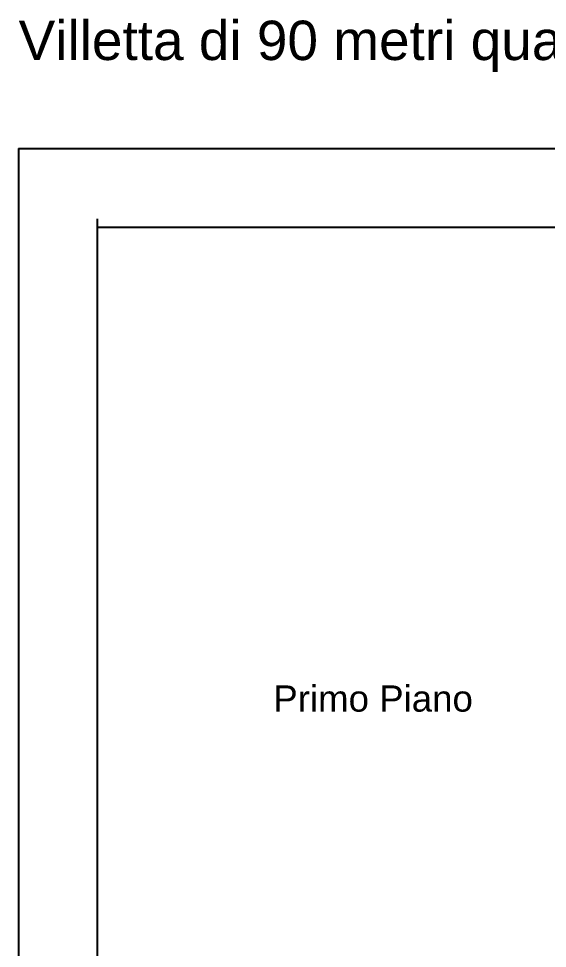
# Model space of a CAD drawing. Header units: millimetres. Extents: x 1251.1 to 1334.1, y 1577.6 to 1641.3.
# Drawn here: x 1251.08 to 1271.24, y 1605.83 to 1641.29 of the extents above; entities that cross this region are included whole.
import ezdxf

# ---------------------------------------------------------------- set-up
doc = ezdxf.new("R2010")
doc.units = ezdxf.units.MM
doc.linetypes.add('ACAD_ISO02W100', pattern=[15, 12, -3])
doc.layers.add('MURATURA', color=140, linetype='Continuous')
doc.styles.get("Standard").update_dxf_attribs({"font": 'Arial.ttf'})

msp = doc.modelspace()

# ---------------------------------------------------------------- linework, layer by layer
at = {"layer": 'MURATURA'}
for p, q in [((1251.079, 1636.333), (1251.079, 1582.105)), ((1251.079, 1636.333), (1334.125, 1636.333)), ((1254.079, 1633.655), (1254.079, 1585.105)), ((1254.079, 1633.333), (1331.125, 1633.333))]:
    msp.add_line(p, q, dxfattribs=at)

# ---------------------------------------------------------------- texts
at = {"layer": 'MURATURA', "linetype": 'ACAD_ISO02W100', "attachment_point": 1}
for s, width, insert, char_height in [('Villetta di 90 metri quadri a due piani', 49.88956, (1251.079, 1641.211), 1.5), ('Primo Piano', 9.60837, (1260.789, 1615.86), 1)]:
    msp.add_mtext_dynamic_manual_height_columns(s, width=width, gutter_width=12.5, heights=[0], dxfattribs=dict(at, insert=insert, char_height=char_height))

doc.saveas('drawing.dxf')
